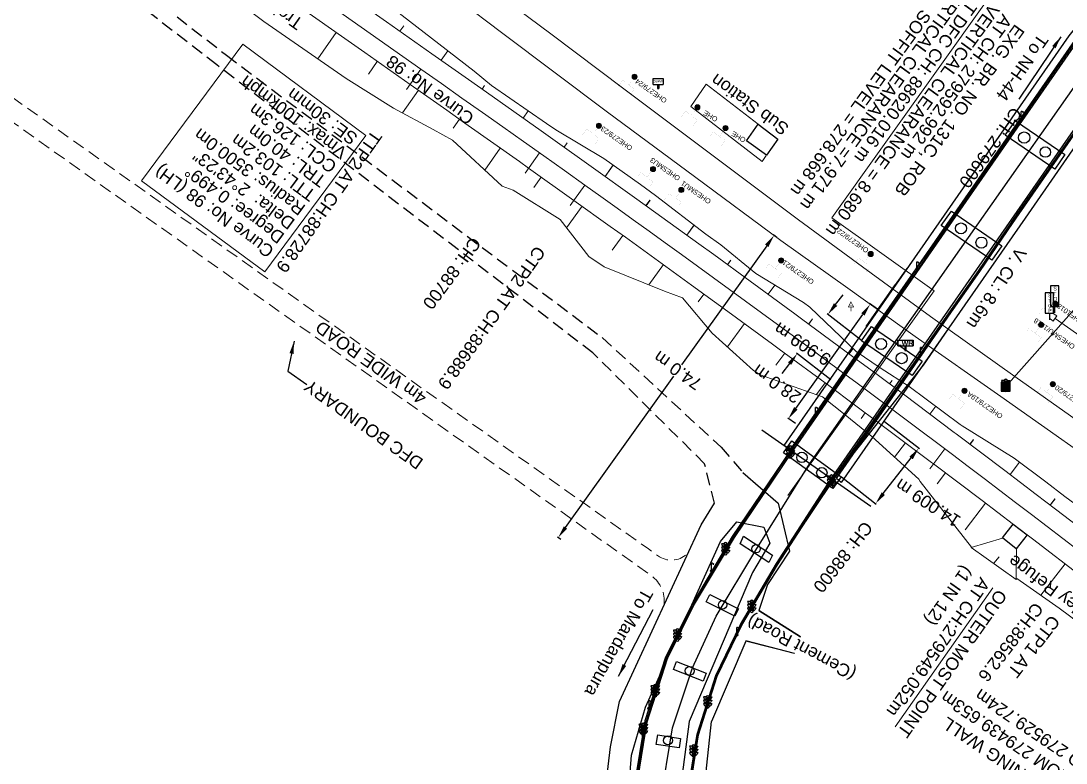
# Model space of a CAD drawing. Header units: metres. Extents: x 644418 to 1306172, y 3366650 to 6747308.
# Drawn here: x 661105.4 to 661313.6, y 3367699.3 to 3367847.2 of the extents above; entities that cross this region are included whole.
import ezdxf
from ezdxf.enums import TextEntityAlignment as Align

# ---------------------------------------------------------------- set-up
doc = ezdxf.new("R2010")
doc.units = ezdxf.units.M
doc.header["$MEASUREMENT"] = 0
doc.linetypes.add('CENTER', pattern=[2, 1.25, -0.25, 0.25, -0.25])
doc.linetypes.add('DASHED', pattern=[0.75, 0.5, -0.25])
doc.layers.get('Defpoints').update_dxf_attribs({"lineweight": 0})
for name, color, linetype in [('Bench_Mark', 7, 'Continuous'), ('BRIDGE_PARAPET', 7, 'Continuous'), ('COMPOUND_WALL', 251, 'Continuous'), ('CURVE_DETAILS', 251, 'Continuous'), ('DFCC Boundary', 6, 'CENTER'), ('Dimension', 10, 'Continuous'), ('FOOTPATH', 251, 'Continuous'), ('GOVT_BUILDING', 251, 'Continuous'), ('GRILL', 251, 'Continuous'), ('LAMP_POST', 7, 'Continuous'), ('LWR', 251, 'Continuous'), ('PIER_OR_ABUTMENT', 7, 'Continuous'), ('PROPOSED DFCC FORMATION LINE', 187, 'Continuous'), ('PROPOSED ROADS', 10, 'DASHED'), ('SH.NOS', 251, 'Continuous'), ('Side Details', 251, 'Continuous'), ('SIGNAL_POST', 8, 'Continuous'), ('SRJ13A', 251, 'Continuous'), ('STOP', 251, 'Continuous'), ('STYLEREMARK', 251, 'Continuous'), ('SUB_ROAD_CENTRE', 34, 'Continuous'), ('SUB_ROAD_EDGE', 34, 'Continuous'), ('TOPO_TELEPHONE_POLE', 8, 'Continuous'), ('TOPO_TEXT', 251, 'Continuous'), ('Trolley Refuse', 10, 'Continuous')]:
    doc.layers.add(name, color=color, linetype=linetype)
for name, color, linetype, lineweight in [('Cardinal_Leader', 10, 'Continuous', 0), ('Existing Chainage', 7, 'Continuous', 0), ('Existing IR Track', 143, 'Continuous', 0), ('FENCE', 251, 'F-LINE', 0), ('LC DETAILS IN PLAN', 7, 'Continuous', 0), ("NEW SHAMBHU CROSSING STN. SRJ's", 10, 'Continuous', 0), ('OHE MAST', 8, 'Continuous', 0), ('OHE MAST TEXT', 8, 'Continuous', 0), ('Proposed Chainage', 10, 'Continuous', 0), ('Proposed Curve_Details', 10, 'Continuous', 0), ('PROPOSED DFCC TOE LINE', 239, 'Continuous', 0), ('PROPOSED DFCC TOE SLOPES', 239, 'Continuous', 0), ('PROPOSED DFCC TRACK', 1, 'Continuous', 0), ('PROPOSED RETAINING WALL', 154, 'Continuous', 30), ('Proposed TPTC Chainages', 1, 'Continuous', 0), ("SHAMBU STN. SRJ's", 251, 'Continuous', 0)]:
    doc.layers.add(name, color=color, linetype=linetype, lineweight=lineweight)
doc.styles.add('CUT-FILL', font='cut-fill.shx', dxfattribs={"height": 2})
doc.styles.add('NB', font='swissbo.ttf', dxfattribs={"height": 1.5})
doc.styles.get("Standard").update_dxf_attribs({"font": 'arial.ttf'})
doc.styles.add('Style-Arial', font='arial.ttf')
doc.linetypes.add('F-LINE', pattern='A,0.6,["X",Standard,S=0.3,R=0,X=0,Y=-0.15],0.1', length=0.7)
doc.dimstyles.new('DIM', dxfattribs={"dimtxt": 2.5, "dimasz": 2.5, "dimexe": 0.18, "dimexo": 0.0625, "dimgap": 0.09, "dimtad": 0, "dimtih": 1, "dimtoh": 1, "dimdec": 3, "dimzin": 0, "dimdsep": 46, "dimtxsty": 'Standard', "dimcen": 0.09, "dimadec": 0, "dimazin": 0, "dimtfac": 1, "dimtdec": 3, "dimtofl": 0, "dimtmove": 0, "dimatfit": 3, "dimfxl": 1, "dimtolj": 1, "dimtzin": 0, "dimarcsym": 0})
doc.dimstyles.new('ISO-25', dxfattribs={"dimtxt": 2.5, "dimasz": 2.5, "dimexe": 1.25, "dimexo": 0.625, "dimtad": 1, "dimtxsty": 'Standard', "dimcen": 2.5, "dimadec": 0, "dimazin": 0, "dimtfac": 1, "dimtmove": 0, "dimatfit": 3, "dimfxl": 1, "dimarcsym": 0})

# ---------------------------------------------------------------- blocks, each defined once
blk = doc.blocks.new('LP')
for points in [[(0, 0), (0, 1.5)], [(0.25, 1.35), (0.44, 1.35)]]:
    blk.add_lwpolyline(points)
for centre, radius, start, end in [((0.07, 0.99), 0.519, 57.6425, 97.3165), ((0.34, 1.33), 0.094, 11.7012, 168.0476)]:
    blk.add_arc(centre, radius, start, end)
at = {"extrusion": (0, 0, -1)}
blk.add_ellipse((0, 0.01), major_axis=(0.308, 0), ratio=0.400495, dxfattribs=at)
blk.add_ellipse((0.35, 1.36), major_axis=(0.0017, 0.0438), ratio=0.461056, start_param=1.74022, end_param=4.575836)
blk = doc.blocks.new('LWR')
for p, q in [((-1.52, 2.09), (1.54, 2.09)), ((-1.52, 0.92), (-1.52, 2.09)), ((1.54, 2.09), (1.54, 0.92)), ((-1.52, 0.92), (1.54, 0.92))]:
    blk.add_line(p, q)
blk.add_lwpolyline([(-0.13, 0.92), (-0.13, 0), (0.13, 0), (0.13, 0.92)])
at = {"style": 'NB', "width": 1.025371}
blk.add_text('LWR', height=0.988, dxfattribs=at).set_placement((0, 1.5), align=Align.MIDDLE)
blk = doc.blocks.new('SIG')
for color, points in [(1, [(-0.22, 0.42, 0.180295), (-0.01, 0.33, -0.00255), (0.01, 0.33, -0.00255), (0.02, 0.33, 0.180295), (0.23, 0.42, -0.002654), (0.25, 0.44, 0.184495), (0.33, 0.65, 1.000001), (-0.32, 0.65, 0.184495), (-0.24, 0.44, -0.002654)]), (2, [(0.23, -0.23, -0.002654), (0.25, -0.21, 0.184495), (0.33, 0.01, 1.000001), (-0.32, 0.01, 0.184495), (-0.24, -0.21, -0.002654), (-0.22, -0.23, 0.180295), (-0.01, -0.32, -0.00255), (0.01, -0.32, -0.00255), (0.02, -0.32, 0.180295)]), (3, [(0.23, -0.88, -0.002654), (0.25, -0.86, 0.184495), (0.33, -0.64, 1.000001), (-0.32, -0.64, 0.184495), (-0.24, -0.86, -0.002654), (-0.22, -0.88, 0.395599)])]:
    blk.add_hatch(color=color).paths.add_polyline_path(points)
for p, q in [((-0.31, 0.98), (-0.32, -0.9)), ((0.33, -0.9), (0.32, 0.98))]:
    blk.add_line(p, q)
for points in [[(-0.31, 0.98), (-0.81, 0.98, 0.198758), (-0.42, 0.41, 0.003814), (-0.31, 0.39, 0.003814)], [(-0.31, 0.33), (-0.81, 0.33, 0.198758), (-0.42, -0.23, 0.003727), (-0.32, -0.26, 0.003727)], [(0.32, 0.98), (0.82, 0.98, -0.198758), (0.44, 0.41, -0.003814), (0.32, 0.39, -0.003814)], [(0.32, 0.33), (0.82, 0.33, -0.198758), (0.44, -0.23, -0.003727), (0.33, -0.26, -0.003727)], [(-0.32, -0.32), (-0.81, -0.32, 0.198758), (-0.42, -0.88, 0.003639), (-0.32, -0.9)], [(0.33, -0.32), (0.82, -0.32, -0.198758), (0.44, -0.88, -0.003639), (0.33, -0.9)]]:
    blk.add_lwpolyline(points, format="xyb")
for centre, radius, start, end in [((0.01, 0.91), 0.324, 12.4049, 167.5951), ((0.01, 0.81), 0.357, 27.7578, 152.2422), ((0.01, -0.9), 0.324, 181.4572, 358.5428)]:
    blk.add_arc(centre, radius, start, end)
blk = doc.blocks.new('STOP')
at = {"layer": 'SRJ13A'}
blk.add_lwpolyline([(0.84, 5.38), (-0.84, 5.38), (-0.84, 1.32), (0.84, 1.32)], close=True, dxfattribs=at)
blk.add_lwpolyline([(0, 1.32), (0, 0)], dxfattribs=at)
at = {"layer": 'SRJ13A', "style": 'CUT-FILL'}
for s, p in [('T', (-0.25, 3.44)), ('S', (-0.25, 4.48)), ('O', (-0.25, 2.44)), ('P', (-0.25, 1.46))]:
    blk.add_text(s, height=0.739, dxfattribs=at).set_placement(p)
blk = doc.blocks.new('TSB110')
at = {"layer": 'SH.NOS', "const_width": 0.132}
blk.add_lwpolyline([(-0.51, 0.84), (0.54, 0.84), (0, 1.85)], close=True, dxfattribs=at)
at = {"layer": 'SH.NOS', "const_width": 0.142}
blk.add_lwpolyline([(0, 0.84), (0, 0)], dxfattribs=at)
at = {"layer": 'SH.NOS', "style": 'CUT-FILL'}
blk.add_text('110', height=0.2, dxfattribs=at).set_placement((-0.23, 1.03))
blk = doc.blocks.new('BM')
blk.add_hatch(color=256).paths.add_polyline_path([(-0.88, 0.88), (-0.88, -0.88), (0.88, -0.88), (0.88, 0.88)])
for p, q in [((0.88, 0.88), (-0.88, 0.88)), ((-0.88, 0.88), (-0.88, -0.88)), ((0.88, -0.88), (0.88, 0.88)), ((-0.88, -0.88), (0.88, -0.88))]:
    blk.add_line(p, q)
blk = doc.blocks.new('CURVE')
for p, q in [((-0.98, 0.82), (-0.98, 1.98)), ((-0.98, 1.98), (0.98, 1.98)), ((-0.98, 0.82), (0.98, 0.82)), ((-0.13, 0.82), (-0.13, 0)), ((-0.13, 0), (0.13, 0)), ((0.13, 0.82), (0.13, 0)), ((0.98, 1.98), (0.98, 0.82))]:
    blk.add_line(p, q)
at = {"style": 'NB', "width": 1.025371}
blk.add_text('CURVE', height=0.4, dxfattribs=at).set_placement((0, 1.4), align=Align.MIDDLE)
blk = doc.blocks.new('OHE MAST')
h = blk.add_hatch(color=256)
edge = h.paths.add_edge_path()
edge.add_arc((0, 0), 0.514, 0, 360)
at = {"const_width": 0.01, "flags": 128}
for points in [[(1.5, 3.5), (1.5, 2), (-1.5, 2), (-1.5, 3.5)], [(0, 2), (0, 0)]]:
    blk.add_lwpolyline(points, dxfattribs=at)
blk.add_circle((0, 0), 0.514)
blk = doc.blocks.new('*D1736')
at = {"layer": 'Defpoints', "color": 0, "transparency": 16777216}
for p in [(661272.84, 3367783.43, 278.51), (661260.03, 3367780.84), (661266.75, 3367775.61, -0.82)]:
    blk.add_point(p, dxfattribs=at)
at = {"layer": 'Dimension', "color": 0, "lineweight": -2, "transparency": 16777216}
for p, q in [((661267.66, 3367790.63), (661269.19, 3367792.6)), ((661272.79, 3367783.46), (661265.98, 3367788.77)), ((661266.7, 3367775.65), (661259.89, 3367780.95)), ((661258.5, 3367778.87), (661256.96, 3367776.89))]:
    blk.add_line(p, q, dxfattribs=at)
at = {"layer": 'Dimension', "color": 0, "transparency": 16777216}
for points in [[(661267.33, 3367790.89), (661267.99, 3367790.37), (661266.12, 3367788.66)], [(661258.17, 3367779.12), (661258.83, 3367778.61), (661260.03, 3367780.84)]]:
    blk.add_solid(points, dxfattribs=at)
at = {"layer": 'Dimension', "color": 0, "lineweight": 0, "transparency": 16777216, "insert": (661261.06, 3367782.77), "char_height": 2.5, "attachment_point": 5, "rotation": 147}
blk.add_mtext('\\A1;9.909 m', dxfattribs=at)
blk = doc.blocks.new('*D1763')
at = {"layer": 'Defpoints', "color": 0, "transparency": 16777216}
for p in [(661277.36, 3367767.38), (661284.23, 3367762.03), (661268.76, 3367756.33, 278.42)]:
    blk.add_point(p, dxfattribs=at)
at = {"layer": 'Dimension', "color": 0, "lineweight": -2, "transparency": 16777216}
for p, q in [((661277.41, 3367767.35), (661284.38, 3367761.92)), ((661277.16, 3367752.95), (661282.7, 3367760.06)), ((661268.81, 3367756.29), (661275.77, 3367750.87))]:
    blk.add_line(p, q, dxfattribs=at)
at = {"layer": 'Dimension', "color": 0, "transparency": 16777216}
for points in [[(661282.37, 3367760.32), (661283.03, 3367759.8), (661284.23, 3367762.03)], [(661276.84, 3367753.21), (661277.49, 3367752.7), (661275.63, 3367750.98)]]:
    blk.add_solid(points, dxfattribs=at)
at = {"layer": 'Dimension', "color": 0, "lineweight": 0, "transparency": 16777216, "insert": (661286.06, 3367751.11), "char_height": 2.5, "attachment_point": 5, "rotation": 147}
blk.add_mtext('\\A1;14.009 m', dxfattribs=at)
blk = doc.blocks.new('*D1814')
at = {"layer": 'Defpoints', "color": 0, "linetype": 'Continuous', "ltscale": 0.5, "transparency": 16777216}
for p in [(661274.55, 3367790.7), (661276.03, 3367789.65), (661259.75, 3367766.87)]:
    blk.add_point(p, dxfattribs=at)
at = {"layer": 'DFCC Boundary', "color": 0, "linetype": 'Continuous', "lineweight": -2, "ltscale": 0.5, "transparency": 16777216}
for p, q in [((661275.98, 3367789.69), (661274.41, 3367790.81)), ((661259.73, 3367769.95), (661273.1, 3367788.67)), ((661259.7, 3367766.9), (661258.13, 3367768.02))]:
    blk.add_line(p, q, dxfattribs=at)
at = {"layer": 'DFCC Boundary', "color": 0, "linetype": 'Continuous', "ltscale": 0.5, "transparency": 16777216}
for points in [[(661272.76, 3367788.91), (661273.44, 3367788.43), (661274.55, 3367790.7)], [(661259.39, 3367770.2), (661260.07, 3367769.71), (661258.28, 3367767.92)]]:
    blk.add_solid(points, dxfattribs=at)
at = {"layer": 'DFCC Boundary', "color": 0, "linetype": 'Continuous', "ltscale": 0.5, "transparency": 16777216, "insert": (661255.95, 3367774.82), "char_height": 2.5, "attachment_point": 5, "rotation": 145}
blk.add_mtext('\\A1;28.0 m', dxfattribs=at)
blk = doc.blocks.new('*D1856')
at = {"layer": 'Defpoints', "color": 0, "linetype": 'Continuous', "ltscale": 0.5, "transparency": 16777216}
for p in [(661255.41, 3367804.4), (661255.99, 3367803.98), (661212.99, 3367743.76)]:
    blk.add_point(p, dxfattribs=at)
at = {"layer": 'DFCC Boundary', "color": 0, "linetype": 'Continuous', "lineweight": -2, "ltscale": 0.5, "transparency": 16777216}
for p, q in [((661255.94, 3367804.02), (661255.26, 3367804.5)), ((661253.95, 3367802.36), (661236.99, 3367778.62)), ((661213.85, 3367746.21), (661235.41, 3367776.39)), ((661212.93, 3367743.8), (661212.25, 3367744.28))]:
    blk.add_line(p, q, dxfattribs=at)
at = {"layer": 'DFCC Boundary', "color": 0, "linetype": 'Continuous', "ltscale": 0.5, "transparency": 16777216}
for points in [[(661253.61, 3367802.61), (661254.29, 3367802.12), (661255.41, 3367804.4)], [(661213.51, 3367746.45), (661214.19, 3367745.97), (661212.4, 3367744.18)]]:
    blk.add_solid(points, dxfattribs=at)
at = {"layer": 'DFCC Boundary', "color": 0, "linetype": 'Continuous', "ltscale": 0.5, "transparency": 16777216, "insert": (661236.2, 3367777.5), "char_height": 2.5, "attachment_point": 5, "rotation": 145}
blk.add_mtext('\\A1;74.0 m', dxfattribs=at)

msp = doc.modelspace()

# ---------------------------------------------------------------- linework, layer by layer
at = {"layer": 'BRIDGE_PARAPET', "linetype": 'Continuous'}
for points in [[(661393.634, 3367955.718, 277.752), (661362.19, 3367910.569, 279.541), (661331.305, 3367866.073, 281.358), (661317.799, 3367846.869, 281.744), (661316.599, 3367845.024, 281.838), (661288.314, 3367804.445, 281.913), (661284.716, 3367799.18, 281.919), (661258.579, 3367761.511, 281.794), (661247.045, 3367744.448, 281.614), (661238.994, 3367730.801, 281.196), (661233.755, 3367720.339, 280.903), (661229.66, 3367707.682, 280.622), (661226.979, 3367691.404, 280.112), (661227.308, 3367679.408, 279.746), (661228.623, 3367673.46, 279.563), (661231.834, 3367662.536, 279.174), (661238.475, 3367647.123, 278.543), (661243.869, 3367637.373, 278.109), (661254.542, 3367621.073, 277.414), (661285.184, 3367576.397, 275.581)], [(661285.3051, 3367576.5252, 275.584), (661254.6631, 3367621.2012, 277.417), (661243.9901, 3367637.5012, 278.112), (661238.5961, 3367647.2512, 278.546), (661231.9551, 3367662.6642, 279.177), (661228.7441, 3367673.5882, 279.566), (661227.57, 3367679.445, 279.733), (661227.22, 3367691.452, 280.123), (661229.966, 3367707.624, 280.618), (661234.012, 3367720.29, 280.919), (661239.17, 3367730.628, 281.193), (661247.28, 3367744.309, 281.644), (661258.733, 3367761.395, 281.797), (661284.976, 3367798.97, 281.907), (661288.593, 3367804.363, 281.91), (661316.736, 3367844.864, 281.844), (661318.014, 3367846.68, 281.741), (661331.484, 3367865.892, 281.363), (661362.412, 3367910.412, 279.534), (661393.896, 3367955.604, 277.745)], [(661402.44, 3367950.403, 277.68), (661370.986, 3367905.191, 279.556), (661339.861, 3367860.564, 281.34), (661324.108, 3367837.765, 281.858), (661303.929, 3367808.824, 281.91), (661296.109, 3367797.41, 281.935), (661266.985, 3367755.747, 281.951), (661255.8565, 3367738.9405, 281.547), (661248.7465, 3367726.8715, 281.093), (661243.8168, 3367716.608, 280.685), (661240.1338, 3367704.873, 280.21), (661237.9108, 3367690.825, 279.62), (661238.2068, 3367680.176, 279.257), (661239.0428, 3367675.175, 279.122), (661241.6438, 3367666.026, 278.836), (661247.2762, 3367652.4159, 278.4116), (661252.1499, 3367643.2257, 278.0291), (661262.7949, 3367626.5368, 277.364), (661314.433, 3367551.392, 274.247), (661330.948, 3367527.324, 273.413), (661356.6081, 3367489.5921, 271.993), (661390.365, 3367440.158, 270.289), (661406.95, 3367415.797, 269.378), (661407.0561, 3367415.8794, 269.392)], [(661407.0561, 3367415.8794, 269.392), (661390.548, 3367440.318, 270.275), (661356.754, 3367489.706, 271.996), (661331.0691, 3367527.4522, 273.416), (661314.5541, 3367551.5202, 274.25), (661262.916, 3367626.665, 277.367), (661252.297, 3367643.307, 278.03), (661247.425, 3367652.48, 278.412), (661241.79, 3367666.069, 278.836), (661239.189, 3367675.218, 279.122), (661238.353, 3367680.219, 279.257), (661238.057, 3367690.868, 279.62), (661240.28, 3367704.916, 280.21), (661243.963, 3367716.651, 280.685), (661248.874, 3367726.78, 281.09), (661255.984, 3367738.849, 281.544), (661267.158, 3367755.549, 281.779), (661296.416, 3367797.228, 281.935), (661304.188, 3367808.671, 281.872), (661324.349, 3367837.714, 281.75), (661340.164, 3367860.44, 281.346), (661371.204, 3367905.088, 279.559), (661402.571, 3367950.347, 277.679)]]:
    msp.add_polyline3d(points, dxfattribs=at)
at = {"layer": 'Cardinal_Leader', "linetype": 'Continuous', "lineweight": 0, "flags": 128}
for points in [[(661185.0561, 3367837.5487), (661182.1752, 3367833.4621)], [(661217.7054, 3367814.4399), (661214.8012, 3367810.3698)]]:
    msp.add_lwpolyline(points, dxfattribs=at)
at = {"layer": 'COMPOUND_WALL', "linetype": 'Continuous'}
msp.add_polyline3d([(661274.66, 3367750.415, 270.166), (661252.942, 3367765.601, 270.57)], dxfattribs=at)
at = {"layer": 'Existing Chainage', "color": 0, "linetype": 'Continuous', "lineweight": 13, "flags": 128}
msp.add_lwpolyline([(661281.8383, 3367797.79), (661276.0267, 3367789.6521)], dxfattribs=at)
at = {"layer": 'Existing IR Track', "flags": 128}
for points in [[(661090.734, 3367931.7758), (661107.0431, 3367920.3091), (661123.8132, 3367908.435), (661140.4273, 3367896.6714), (661152.8892, 3367887.7002), (661167.088, 3367877.2578), (661181.2489, 3367866.7583), (661195.75, 3367855.9086), (661210.9107, 3367844.5653), (661225.4745, 3367833.6263), (661242.7569, 3367820.6533), (661260.2435, 3367807.5272), (661273.0525, 3367798.1399), (661286.5348, 3367788.2592), (661303.3854, 3367776.308), (661320.543, 3367764.1393)], [(661104.3743, 3367916.4436), (661120.9668, 3367904.4105), (661137.603, 3367892.3452), (661149.7031, 3367883.4131), (661163.8081, 3367872.957), (661178.1989, 3367862.1226), (661192.6633, 3367851.2472), (661201.0726, 3367844.8657), (661222.2228, 3367828.9372), (661239.5692, 3367816.1157), (661256.7379, 3367803.4269), (661270.0791, 3367793.8995), (661283.541, 3367784.2863), (661300.5609, 3367772.2919), (661326.0018, 3367754.3781)], [(661311.3696, 3367787.858), (661345.8684, 3367763.6299), (661359.7374, 3367753.8347), (661376.1464, 3367740.8722), (661379.4254, 3367737.93), (661382.7483, 3367734.8651), (661393.493, 3367724.2886), (661403.8393, 3367714.3202), (661416.447, 3367703.3665), (661426.419, 3367695.6693), (661433.7686, 3367690.5374), (661441.0042, 3367685.4267), (661467.0458, 3367667.0321), (661489.6715, 3367651.0504), (661501.3634, 3367642.8196), (661518.3585, 3367630.8378)]]:
    msp.add_lwpolyline(points, dxfattribs=at)
at = {"layer": 'FENCE'}
for p, q in [((661241.889, 3367834.541, 271.397), (661238.793, 3367830.064, 270.322)), ((661252.2166, 3367826.5429, 273.458), (661241.889, 3367834.541, 271.397)), ((661238.793, 3367830.064, 270.322), (661253.027, 3367819.117, 270.304)), ((661253.027, 3367819.117, 270.304), (661253.859, 3367820.329, 270.341))]:
    msp.add_line(p, q, dxfattribs=at)
at = {"layer": 'FOOTPATH', "linetype": 'Continuous'}
for points in [[(661315.499, 3367845.844, 280.986), (661316.568, 3367845.141, 280.998), (661315.346, 3367843.384, 281.029), (661315.254, 3367843.233, 280.864), (661284.687, 3367799.257, 280.953), (661258.598, 3367761.753, 280.908), (661257.415, 3367762.529, 280.841), (661283.463, 3367799.972, 280.95), (661314.216, 3367844.182, 281.005), (661315.499, 3367845.844, 280.986)], [(661324.231, 3367837.455, 280.96), (661325.323, 3367836.601, 280.908), (661305.417, 3367807.836, 280.857), (661268.75, 3367755.148, 280.935), (661267.845, 3367756.005, 280.903), (661304.238, 3367808.677, 280.884)]]:
    msp.add_polyline3d(points, close=True, dxfattribs=at)
at = {"layer": 'GOVT_BUILDING', "linetype": 'Continuous'}
msp.add_polyline3d([(661256.123, 3367823.594, 271.379), (661253.898, 3367820.425, 270.341), (661249.913, 3367823.262, 273.458), (661252.2166, 3367826.5429, 273.458)], close=True, dxfattribs=at)
at = {"layer": 'GRILL', "linetype": 'Continuous'}
for points in [[(661273.756, 3367786.237, 281.611), (661279.513, 3367794.539, 282.086)], [(661390.678, 3367440.293, 270.276), (661356.804, 3367489.773, 271.998), (661331.052, 3367527.333, 273.398), (661314.459, 3367551.433, 274.241), (661293.673, 3367581.894, 275.485), (661262.978, 3367626.706, 277.368), (661252.396, 3367643.333, 278.03), (661247.471, 3367652.56, 278.411), (661241.864, 3367666.119, 278.846), (661239.297, 3367675.24, 279.124), (661238.467, 3367680.277, 279.259), (661238.146, 3367690.853, 279.618), (661240.357, 3367704.906, 280.208), (661244.064, 3367716.582, 280.687), (661248.986, 3367726.731, 281.097), (661256.072, 3367738.774, 281.531), (661266.889, 3367755.466, 281.789), (661285.165, 3367778.523, 282.081), (661290.898, 3367786.849, 282.107)]]:
    msp.add_polyline3d(points, dxfattribs=at)
at = {"layer": 'LC DETAILS IN PLAN', "linetype": 'Continuous', "lineweight": 0, "flags": 128}
msp.add_lwpolyline([(661297.8427, 3367851.2848), (661266.8869, 3367807.9375), (661287.3087, 3367793.3907), (661258.1616, 3367752.5761)], dxfattribs=at)
at = {"layer": 'PIER_OR_ABUTMENT', "linetype": 'Continuous'}
for points in [[(661303.479, 3367827.259, 278.447), (661313.355, 3367820.516, 278.41), (661311.321, 3367817.608, 278.432), (661301.445, 3367824.351, 278.432)], [(661298.798, 3367799.509, 278.451), (661288.721, 3367806.411, 278.44), (661290.72, 3367809.243, 278.423), (661300.797, 3367802.341, 278.423)], [(661282.917, 3367776.524, 278.517), (661272.84, 3367783.426, 278.506), (661274.839, 3367786.258, 278.489), (661284.916, 3367779.356, 278.489)], [(661258.94, 3367763.45, 278.371), (661268.756, 3367756.33, 278.423), (661267.124, 3367753.977, 278.291), (661257.3079, 3367761.0971, 278.291)], [(661249.341, 3367744.468, 277.889), (661255.071, 3367740.716, 277.903), (661254.353, 3367739.218, 277.905), (661248.623, 3367742.97, 277.905)], [(661248.333, 3367730.03, 278.814), (661247.615, 3367728.532, 278.816), (661241.884, 3367731.38, 278.776), (661242.602, 3367732.878, 278.776)], [(661235.961, 3367719.499, 278.6), (661241.883, 3367717.175, 278.533), (661241.277, 3367715.594, 278.535), (661235.3547, 3367717.9181, 278.535)], [(661232.234, 3367704.867, 278.766), (661236.793, 3367704.179, 278.56), (661236.483, 3367702.307, 278.466), (661231.9195, 3367702.9957, 278.466)]]:
    msp.add_polyline3d(points, close=True, dxfattribs=at)
for centre, radius in [((661305.2245, 3367823.8975, 269.378), 1.1402), ((661309.4425, 3367821.0145, 269.354), 1.0429), ((661292.6455, 3367805.812, 269.994), 1.0891), ((661296.717, 3367802.981, 269.572), 1.1053), ((661276.7295, 3367782.782, 269.439), 1.0925), ((661280.8075, 3367779.942, 269.363), 1.1036), ((661260.9495, 3367760.18, 269.568), 1.04), ((661264.921, 3367757.1205, 269.589), 1.0334), ((661251.822, 3367741.986, 269.309), 0.8423), ((661245.154, 3367730.7995, 269.22), 0.8502), ((661238.592, 3367717.6365, 269.123), 0.8887), ((661234.2675, 3367703.773, 268.915), 0.8995)]:
    msp.add_circle(centre, radius, dxfattribs=at)
at = {"layer": 'Proposed Chainage', "linetype": 'Continuous', "lineweight": 0, "flags": 128}
msp.add_lwpolyline([(661205.7907, 3367816.7795), (661208.6838, 3367820.8575)], dxfattribs=at)
at = {"layer": 'Proposed Chainage', "lineweight": 0, "flags": 128}
msp.add_lwpolyline([(661286.4252, 3367757.8787), (661289.4318, 3367761.8738)], dxfattribs=at)
at = {"layer": 'Proposed Curve_Details'}
msp.add_lwpolyline([(661174.0787, 3367824.3164), (661153.9336, 3367797.1343), (661129.3996, 3367815.3168), (661149.5448, 3367842.4989)], close=True, dxfattribs=at)
at = {"layer": 'PROPOSED DFCC FORMATION LINE', "lineweight": 0, "flags": 128}
for points in [[(661321.4841, 3367742.1947), (661311.4472, 3367749.8889), (661307.6496, 3367752.7851), (661301.3825, 3367757.5468), (661291.6867, 3367764.87), (661291.2902, 3367765.1684), (661281.1706, 3367772.7535), (661275.6551, 3367776.8636), (661271.0235, 3367780.302), (661260.8494, 3367787.8139), (661259.5553, 3367788.7653), (661250.6481, 3367795.2889), (661243.3876, 3367800.5748), (661240.42, 3367802.7271), (661230.1651, 3367810.1283), (661227.1528, 3367812.2917), (661219.8835, 3367817.4925), (661210.8535, 3367823.916), (661209.007, 3367825.2254), (661198.1148, 3367832.9278), (661194.5147, 3367835.468), (661187.2167, 3367840.6137), (661178.1677, 3367846.9926), (661161.821, 3367858.5159)], [(661316.9105, 3367736.2506), (661306.895, 3367743.9284), (661303.1055, 3367746.8184), (661296.8518, 3367751.5699), (661287.1768, 3367758.8775), (661286.7812, 3367759.1752), (661276.6832, 3367766.7441), (661271.1796, 3367770.8453), (661266.5579, 3367774.2764), (661256.4055, 3367781.7722), (661255.1141, 3367782.7215), (661246.2261, 3367789.2312), (661238.9811, 3367794.5058), (661236.0198, 3367796.6535), (661225.7868, 3367804.0389), (661222.781, 3367806.1976), (661215.5273, 3367811.3873), (661206.514, 3367817.799), (661204.6702, 3367819.1064), (661193.7896, 3367826.8006), (661190.1918, 3367829.3393), (661182.8954, 3367834.4837), (661173.8464, 3367840.8626), (661157.4998, 3367852.3859)]]:
    msp.add_lwpolyline(points, dxfattribs=at)
at = {"layer": 'PROPOSED DFCC TOE LINE', "lineweight": 0, "flags": 128}
for points in [[(661294.7067, 3367742.3018), (661284.5223, 3367755.3503), (661284.2499, 3367755.8107), (661274.8964, 3367764.3512), (661269.5604, 3367768.668), (661265.0724, 3367772.272), (661252.6201, 3367776.6257), (661251.2875, 3367777.5141), (661243.0833, 3367784.926), (661237.1325, 3367791.9598), (661233.5989, 3367793.3118), (661221.5455, 3367798.1398), (661218.4987, 3367800.2281), (661212.8036, 3367807.57), (661203.4343, 3367813.4578), (661201.2308, 3367814.2535), (661191.3617, 3367823.361), (661187.4892, 3367825.5078), (661179.5813, 3367829.7824), (661170.1879, 3367835.6727), (661153.744, 3367847.0582), (661145.1311, 3367853.5619)], [(661179.8279, 3367849.3478), (661188.6014, 3367842.578), (661195.6779, 3367837.117), (661199.0855, 3367834.3031), (661210.0635, 3367826.7161), (661211.9291, 3367825.4321), (661221.5047, 3367819.7646), (661228.7707, 3367814.547), (661231.7834, 3367812.3792), (661241.836, 3367804.6817), (661244.8162, 3367802.5422), (661251.7523, 3367796.8014), (661261.2457, 3367791.0657), (661262.5456, 3367790.1199), (661271.751, 3367781.2836), (661276.5114, 3367778.015), (661282.344, 3367774.325), (661292.4827, 3367766.7534), (661292.8824, 3367766.4588), (661303.2455, 3367760.0045), (661309.5679, 3367755.304), (661313.3471, 3367752.3766), (661323.5493, 3367744.8786)], [(661300.9118, 3367744.1115), (661294.64, 3367742.2162)], [(661303.792, 3367736.063), (661303.6456, 3367735.875), (661294.64, 3367742.2162), (661294.7067, 3367742.3018)], [(661303.6735, 3367741.9613), (661303.6456, 3367735.875)], [(661317.3496, 3367726.2346), (661314.2735, 3367728.5804), (661312.2116, 3367730.1439), (661303.792, 3367736.063)]]:
    msp.add_lwpolyline(points, dxfattribs=at)
at = {"layer": 'PROPOSED DFCC TOE SLOPES', "linetype": 'Continuous', "lineweight": 0, "flags": 128}
for points in [[(661168.1936, 3367844.8475), (661164.5015, 3367839.6099)], [(661180.8829, 3367845.0786), (661181.6717, 3367846.1976)], [(661180.883, 3367845.0785), (661181.6718, 3367846.1974)], [(661189.0562, 3367839.3167), (661190.385, 3367841.2016)], [(661189.0574, 3367839.3159), (661190.3865, 3367841.2004)], [(661176.3669, 3367839.0859), (661174.5856, 3367836.559)], [(661197.2295, 3367833.5525), (661197.7383, 3367834.2739)], [(661197.2367, 3367833.5474), (661197.7461, 3367834.268)], [(661184.5395, 3367833.3245), (661181.3629, 3367828.8193)], [(661205.4021, 3367827.7746), (661206.4294, 3367829.2277)], [(661205.4103, 3367827.7688), (661206.4396, 3367829.2206)], [(661192.7076, 3367827.5641), (661191.4519, 3367825.7856)], [(661200.8658, 3367821.7967), (661197.7801, 3367817.4379)], [(661213.568, 3367821.9851), (661214.1866, 3367822.8575)], [(661213.5815, 3367821.9755), (661214.2025, 3367822.8472)], [(661221.7266, 3367816.1739), (661223.3436, 3367818.4441)], [(661221.7431, 3367816.162), (661223.3663, 3367818.4279)], [(661209.0133, 3367816.0211), (661207.5227, 3367813.9232)], [(661229.8725, 3367810.3385), (661230.6798, 3367811.4654)], [(661229.8936, 3367810.3233), (661230.7048, 3367811.4474)], [(661217.1437, 3367810.2308), (661214.0738, 3367805.9325)], [(661238.0028, 3367804.4717), (661239.4647, 3367806.4975)], [(661238.0171, 3367804.4614), (661239.4832, 3367806.4833)], [(661225.2546, 3367804.4211), (661223.1299, 3367801.4656)], [(661233.3469, 3367798.5826), (661230.4478, 3367794.574)], [(661246.1126, 3367798.5909), (661246.7648, 3367799.4903)], [(661246.1318, 3367798.5769), (661246.7862, 3367799.4735)], [(661254.2088, 3367792.681), (661255.5442, 3367794.5104)], [(661254.2245, 3367792.6696), (661255.5659, 3367794.4973)], [(661241.4267, 3367792.7253), (661240.2845, 3367791.1548)], [(661249.4871, 3367786.8429), (661246.0941, 3367782.206)], [(661262.2863, 3367786.7529), (661263.0648, 3367787.8136)], [(661262.3037, 3367786.7401), (661263.0841, 3367787.797)], [(661270.3486, 3367780.8004), (661271.1391, 3367781.8711)], [(661270.367, 3367780.7868), (661271.1586, 3367781.8523)], [(661257.533, 3367780.9397), (661255.7676, 3367778.5411)], [(661265.5602, 3367775.013), (661263.8476, 3367772.7003)], [(661278.3938, 3367774.8227), (661278.8995, 3367775.5034)], [(661278.4133, 3367774.8082), (661278.922, 3367775.4881)], [(661286.4208, 3367768.8182), (661287.6025, 3367770.3979)], [(661286.4349, 3367768.8077), (661287.6202, 3367770.3847)], [(661273.5697, 3367769.0642), (661272.7236, 3367767.9289)], [(661281.5613, 3367763.0877), (661279.4153, 3367760.225)], [(661294.4285, 3367762.7992), (661295.1188, 3367763.7176)], [(661294.4447, 3367762.7869), (661295.1382, 3367763.7044)], [(661302.4221, 3367756.7569), (661304.2899, 3367759.2279)], [(661302.4408, 3367756.7427), (661304.3165, 3367759.2082)], [(661289.5409, 3367757.0919), (661287.8831, 3367754.8918)], [(661297.5016, 3367751.0763), (661293.4784, 3367745.7697)], [(661310.3994, 3367750.688), (661311.3501, 3367751.9375)], [(661310.4195, 3367750.6727), (661311.3742, 3367751.919)], [(661300.2314, 3367740.3891), (661299.2127, 3367739.0806)], [(661313.3644, 3367738.969), (661308.5607, 3367732.7106)]]:
    msp.add_lwpolyline(points, dxfattribs=at)
at = {"layer": 'PROPOSED DFCC TRACK', "color": 12, "flags": 128}
msp.add_lwpolyline([(661319.1973, 3367739.2226, 0.00902402), (661217.7054, 3367814.4399), (661213.6332, 3367817.3413), (661209.5575, 3367820.2375), (661205.4786, 3367823.1294), (661201.3972, 3367826.0176), (661197.3137, 3367828.903), (661193.2287, 3367831.7861), (661189.1427, 3367834.6677), (661185.0561, 3367837.5487), (661104.7692, 3367894.1456)], format="xyb", dxfattribs=at)
at = {"layer": 'PROPOSED ROADS', "color": 1, "linetype": 'DASHED', "lineweight": 0, "ltscale": 5, "flags": 128}
msp.add_lwpolyline([(661233.5122, 3367730.8433, 0.26577536), (661230.955, 3367736.6188), (660838.2471, 3368015.4714), (660750.0807, 3368077.0803), (660080.8725, 3368549.197, -0.41410989), (660079.909, 3368554.7701), (660092.3059, 3368572.356, 0.41421356), (660091.8235, 3368575.143), (660087.6934, 3368578.0545), (660089.4219, 3368580.5065), (660094.3693, 3368577.0188, -0.41421356), (660095.334, 3368571.4448), (660084.0891, 3368555.4931, 0.41410989), (660084.8117, 3368551.3132), (660752.3792, 3368080.3539), (660840.5506, 3368018.7415), (661230.3879, 3367741.9273), (661232.6055, 3367740.3492, 0.35054613), (661238.2967, 3367741.1615)], format="xyb", dxfattribs=at)
at = {"layer": "SHAMBU STN. SRJ's", "color": 143, "flags": 128}
msp.add_lwpolyline([(661310.3183, 3367787.8248), (661311.0171, 3367787.3447), (661311.7222, 3367788.3713), (661310.928, 3367788.9169)], dxfattribs=at)
at = {"layer": "SHAMBU STN. SRJ's", "lineweight": 13, "flags": 128}
msp.add_lwpolyline([(661279.4963, 3367706.4697), (661298.9959, 3367734.1543)], dxfattribs=at)
at = {"layer": 'STYLEREMARK'}
msp.add_line((661301.543, 3367774.28), (661320.1051, 3367795.2419), dxfattribs=at)
at = {"layer": 'SUB_ROAD_CENTRE', "linetype": 'Continuous'}
msp.add_polyline3d([(661403.05, 3367412.92, 268.555), (661385.601, 3367438.353, 269.534), (661352.437, 3367486.964, 271.293), (661327.003, 3367524.131, 272.658), (661310.255, 3367548.689, 273.524), (661289.135, 3367579.401, 274.793), (661258.601, 3367624.049, 276.618), (661248.026, 3367640.817, 277.255), (661242.915, 3367650.423, 277.622), (661236.774, 3367664.518, 278.167), (661234.052, 3367674.26, 278.524), (661233.21, 3367679.764, 278.653), (661232.692, 3367691.265, 279.023), (661235.203, 3367706.291, 279.541), (661239.146, 3367718.232, 279.93), (661243.878, 3367728.553, 280.286), (661251.765, 3367741.689, 280.776), (661262.56, 3367758.952, 281.024), (661292.38, 3367801.506, 281.042), (661322.112, 3367843.754, 281.02), (661335.63, 3367863.232, 280.566), (661366.69, 3367907.864, 278.798), (661398.18, 3367953.049, 276.986)], dxfattribs=at)
at = {"layer": 'SUB_ROAD_EDGE', "color": 88, "linetype": 'DASHED', "ltscale": 5}
for points in [[(660882.853, 3367987.903), (660930.416, 3367986.554), (660946.963, 3367985.197), (660964.515, 3367976.156), (660998.12, 3367951.985), (661032.871, 3367926.616), (661072.15, 3367897.555), (661106.899, 3367871.022), (661146.308, 3367840.312), (661221.182, 3367784.041), (661244.851, 3367762.223), (661249.2045, 3367757.1946)], [(661243.525, 3367751.028), (661241.569, 3367758.912), (661219.304, 3367781.004), (661144.411, 3367838.368), (661105.35, 3367868.603), (661070.369, 3367895.351), (661033.016, 3367922.872), (660994.038, 3367951.215), (660962.745, 3367974.117), (660945.983, 3367981.964), (660930.036, 3367983.474), (660882.683, 3367984.904)]]:
    msp.add_lwpolyline(points, dxfattribs=at)
at = {"layer": 'SUB_ROAD_EDGE', "linetype": 'Continuous'}
for points in [[(661399.166, 3367410.158, 268.441), (661381.752, 3367435.982, 269.461), (661348.857, 3367484.068, 271.189), (661322.768, 3367521.94, 272.61), (661306.424, 3367545.734, 273.447), (661285.329, 3367576.576, 274.698), (661254.711, 3367621.193, 276.524), (661244.038, 3367637.523, 277.245), (661238.651, 3367647.258, 277.659), (661232.003, 3367662.629, 278.262), (661228.815, 3367673.506, 278.663), (661227.857, 3367679.472, 278.851), (661227.509, 3367691.475, 279.239), (661230.147, 3367707.518, 279.744), (661234.183, 3367720.075, 280.049), (661239.355, 3367730.567, 280.326), (661247.521, 3367744.184, 280.73), (661259.057, 3367761.372, 280.942), (661288.83, 3367804.208, 280.993), (661318.273, 3367846.513, 280.85), (661331.647, 3367865.7, 280.483), (661362.629, 3367910.249, 278.709), (661394.116, 3367955.542, 276.827)], [(661406.847, 3367415.72, 268.432), (661390.088, 3367440.433, 269.4), (661356.573, 3367489.59, 271.132), (661330.821, 3367527.2, 272.587), (661314.206, 3367551.36, 273.453), (661293.252, 3367581.791, 274.667), (661262.691, 3367626.436, 276.517), (661252.099, 3367643.101, 277.169), (661247.148, 3367652.486, 277.546), (661241.543, 3367666.081, 278.025), (661238.927, 3367675.212, 278.292), (661238.178, 3367680.299, 278.405), (661237.803, 3367690.987, 278.788), (661240.087, 3367705.011, 279.369), (661243.812, 3367716.745, 279.817), (661248.716, 3367726.894, 280.218), (661255.86, 3367739.06, 280.69), (661266.798, 3367755.911, 280.995), (661295.818, 3367797.648, 281.015), (661325.202, 3367839.924, 280.896), (661339.565, 3367860.525, 280.513), (661370.64, 3367905.258, 278.723), (661402.198, 3367950.483, 276.819)], [(661249.2045, 3367757.1946, 269.1325), (661256.218, 3367751.08, 269.388), (661258.511, 3367741.472, 269.322), (661254.063, 3367734.839, 269.219), (661252.386, 3367729.643, 269.169), (661260.641, 3367724.427, 268.351)], [(661396.091, 3367407.425, 268.065), (661367.069, 3367449.905, 268.09), (661344.516, 3367482.002, 267.864), (661341.615, 3367486.365, 267.86), (661324.333, 3367512.304, 267.816), (661315.956, 3367524.543, 267.662), (661299.143, 3367551.037, 267.888), (661290.486, 3367563.935, 267.914), (661277.976, 3367580.236, 267.917), (661255.884, 3367610.271, 268.282), (661237.585, 3367642.255, 268.534), (661223.545, 3367666.337, 268.738), (661220.711, 3367684.608, 268.804), (661222.84, 3367702.53, 268.946), (661224.589, 3367711.57, 269.067), (661240.872, 3367746.721, 269.3), (661243.525, 3367751.028, 269.207)], [(661398.649, 3367409.821, 268.134), (661369.787, 3367452.162, 268.19), (661344.531, 3367488.728, 267.996), (661326.93, 3367514.379, 267.856), (661301.293, 3367552.592, 267.939), (661280.846, 3367582.764, 267.884), (661259.832, 3367613.404, 268.125), (661241.261, 3367644.439, 268.481), (661228.784, 3367667.508, 268.638), (661225.699, 3367683.907, 268.755), (661227.002, 3367700.862, 268.878), (661229.821, 3367710.434, 268.955), (661244.739, 3367743.404, 269.168), (661247.996, 3367747.332, 269.258), (661253.355, 3367746.261, 269.337)], [(661253.355, 3367746.261, 269.337), (661254.564, 3367743.072, 269.294), (661251.098, 3367737.233, 269.319), (661238.469, 3367707.57, 269.111), (661235.303, 3367683.302, 268.852), (661239.343, 3367660.804, 268.626), (661249.83, 3367642.639, 268.4), (661270.306, 3367611.359, 268.12), (661297.405, 3367572.936, 267.755), (661303.248, 3367564.596, 267.856), (661311.427, 3367556.596, 267.734), (661316.973, 3367548.916, 267.711), (661345.901, 3367505.821, 267.86), (661371.637, 3367468.169, 268.095), (661396.721, 3367431.121, 268.1), (661407.102, 3367415.891, 268.112)], [(661260.641, 3367724.427, 268.351), (661252.386, 3367729.643, 269.169)], [(661259.482, 3367721.116, 268.296), (661249.805, 3367723.575, 269.1), (661242.958, 3367707.542, 268.984)], [(661259.482, 3367721.116, 268.296), (661249.783, 3367723.603, 269.1)], [(661409.905, 3367417.524, 267.982), (661399.448, 3367433.17, 268.064), (661373.952, 3367470.334, 268.049), (661349.821, 3367506.488, 267.822), (661348.85, 3367507.632, 267.825), (661347.363, 3367510.157, 267.84), (661332.39, 3367529.808, 267.831), (661324.433, 3367542.559, 267.786), (661321.158, 3367547.563, 267.808), (661319.516, 3367550.072, 267.836), (661313.972, 3367558.418, 267.806), (661306.546, 3367567.183, 267.858), (661299.923, 3367575.66, 267.74), (661274.167, 3367614.255, 268.01), (661255.074, 3367644.406, 268.377), (661243.514, 3367663.502, 268.58), (661240.327, 3367683.339, 268.636), (661242.958, 3367707.542, 268.984)]]:
    msp.add_polyline3d(points, dxfattribs=at)
at = {"layer": 'Trolley Refuse'}
msp.add_lwpolyline([(661303.0355, 3367746.8938), (661305.7972, 3367744.7436), (661303.647, 3367741.982), (661300.8853, 3367744.1322)], close=True, dxfattribs=at)

# ---------------------------------------------------------------- block references
at = {"layer": 'Bench_Mark'}
msp.add_blockref('BM', (661301.543, 3367774.28, 270.301), dxfattribs=at)
at = {"layer": 'CURVE_DETAILS'}
msp.add_blockref('CURVE', (661232.3209, 3367833.679, 269.7446), dxfattribs=at)
at = {"layer": 'LAMP_POST', "linetype": 'Continuous'}
for p in [(661304.657, 3367827.624, 281.898), (661283.837, 3367797.608, 281.91), (661284.566, 3367780.601, 282.008), (661263.656, 3367768.64, 281.97), (661242.953, 3367737.572, 282.053), (661247.959, 3367724.769, 282.854), (661230.503, 3367710.161, 281.42)]:
    msp.add_blockref('LP', p, dxfattribs=at)
at = {"layer": 'LWR', "linetype": 'Continuous'}
msp.add_blockref('LWR', (661281.562, 3367781.469, 269.704), dxfattribs=at)
at = {"layer": 'OHE MAST', "color": 2, "rotation": 143.3908318566117}
for p in [(661227.623, 3367836.012), (661240.128, 3367829.932), (661220.513, 3367826.248), (661245.717, 3367825.801), (661231.291, 3367817.63), (661236.925, 3367813.473), (661256.828, 3367799.415), (661274.653, 3367800.705), (661311.441, 3367790.751), (661308.614, 3367786.583), (661310.925, 3367774.768), (661293.352, 3367773.451)]:
    msp.add_blockref('OHE MAST', p, dxfattribs=at)
at = {"layer": 'SIGNAL_POST', "linetype": 'Continuous'}
for p in [(661301.547, 3367774.535, 270.285), (661258.633, 3367761.229, 282.369), (661266.815, 3367755.44, 282.303), (661245.73, 3367741.992, 281.934), (661250.944, 3367730.512, 281.588), (661236.152, 3367724.784, 281.372), (661231.668, 3367713.653, 281.173), (661231.741, 3367713.709, 281.088), (661242.154, 3367711.464, 280.928), (661229.302, 3367705.986, 281.063), (661229.376, 3367706.015, 280.85), (661239.378, 3367701.686, 280.444)]:
    msp.add_blockref('SIG', p, dxfattribs=at)
at = {"layer": 'STOP', "linetype": 'Continuous'}
for p in [(661311.287, 3367788.957, 270.021), (661310.263, 3367787.582, 270.031)]:
    msp.add_blockref('STOP', p, dxfattribs=at)
at = {"layer": 'TOPO_TELEPHONE_POLE', "linetype": 'Continuous'}
msp.add_blockref('TSB110', (661270.717, 3367789.2881, 269.784), dxfattribs=at)

# ---------------------------------------------------------------- texts
at = {"layer": 'DFCC Boundary', "linetype": 'Continuous', "ltscale": 5}
msp.add_text('DFC BOUNDARY', height=2.5, rotation=144.612954, dxfattribs=at).set_placement((661185.7466, 3367759.6398))
at = {"layer": 'Existing Chainage', "color": 0, "linetype": 'Continuous', "lineweight": 0, "insert": (661293.1223, 3367814.308), "char_height": 2.5, "attachment_point": 6, "rotation": 234.468095, "line_spacing_factor": 0.6, "style": 'Style-Arial'}
msp.add_mtext('CH: 279600', dxfattribs=at)
at = {"layer": 'LC DETAILS IN PLAN'}
for s, p in [('EXG. SOFFIT LEVEL = 278.668 m', (661290.2928, 3367857.1745)), ('VERTICAL CLEARANCE = 8.680 m', (661298.4597, 3367850.7275)), ('AT CH: 279592.992 m', (661300.9602, 3367848.6961)), ('EXG. BR. NO. 131C, ROB', (661303.4607, 3367846.6648))]:
    msp.add_text(s, height=2.5, rotation=234, dxfattribs=at).set_placement(p)
at = {"layer": 'LC DETAILS IN PLAN', "color": 10}
for s, p in [('VERTICAL CLEARANCE =7.971 m', (661292.7934, 3367855.1432)), ('AT DFC CH: 88620.016 m', (661295.2939, 3367853.1119))]:
    msp.add_text(s, height=2.5, rotation=234, dxfattribs=at).set_placement(p)
at = {"layer": "NEW SHAMBHU CROSSING STN. SRJ's", "linetype": 'Continuous', "lineweight": 13, "insert": (661185.706, 3367771.5396), "char_height": 2.5, "width": 28.999925, "attachment_point": 4, "rotation": 144.749801, "line_spacing_factor": 0.6, "style": 'Style-Arial'}
msp.add_mtext('4m WIDE ROAD', dxfattribs=at)
at = {"layer": 'OHE MAST TEXT'}
for s, rotation, p in [('OHE279/24', 145, (661230.8908, 3367833.1876)), ('OHE', 149, (661242.7391, 3367828.1783)), ('OHE279/23', 145, (661224.027, 3367823.7394)), ('OHE', 149, (661248.3281, 3367824.0473)), ('OHESMU3', 145, (661233.6954, 3367817.5975)), ('OHESMU1', 145, (661239.845, 3367812.9793)), ('OHE279/22', 145, (661271.0886, 3367803.3399)), ('OHE279/21', 145, (661260.2074, 3367797.0661)), ('OHE1018A', 145, (661314.0521, 3367788.9973)), ('OHESMU/1018', 145, (661311.2251, 3367784.8293)), ('OHE279/20', 145, (661314.4948, 3367772.1589)), ('OHE279/19A', 145, (661297.4196, 3367770.5843))]:
    msp.add_text(s, height=1, rotation=rotation, dxfattribs=at).set_placement(p, align=Align.MIDDLE_CENTER)
at = {"layer": 'Proposed Chainage', "lineweight": 0, "char_height": 2.5, "attachment_point": 4, "line_spacing_factor": 0.6, "style": 'Style-Arial'}
for s, insert, rotation in [('CH: 88700', (661196.1933, 3367803.5672), 233.446715), ('CH: 88600', (661274.26, 3367746.8996), 232.097106)]:
    msp.add_mtext(s, dxfattribs=dict(at, insert=insert, rotation=rotation))
at = {"layer": 'Proposed Curve_Details', "color": 1, "insert": (661172.7021, 3367824.2984), "char_height": 2.5, "attachment_point": 7, "rotation": 143.457269, "line_spacing_factor": 0.84, "style": 'Style-Arial'}
msp.add_mtext('{\\C256;Curve No: 98 (LH)\\PDegree: 0.499%%D\\PDelta:  2%%D43\'23"\\PRadius: 3500.0m\\PTTL: 103.2m\\PTRL: 40.0m\\PCCL: 126.3m\\PVmax: 100kmph\\PSE: 30mm}', dxfattribs=at)
at = {"layer": 'PROPOSED RETAINING WALL', "insert": (661310.627, 3367686.5553, 278.653), "char_height": 2.5, "width": 32.412449, "attachment_point": 1, "rotation": 145.9116}
msp.add_mtext('\\PRETAINING WALL \\PFROM 279439.653m \\PTO 279529.724m ', dxfattribs=at)
at = {"layer": 'Proposed TPTC Chainages', "color": 1, "lineweight": 0, "char_height": 2.5, "attachment_point": 4, "line_spacing_factor": 0.6, "style": 'Style-Arial'}
for s, insert, rotation in [('TTP2 AT CH:88728.9', (661176.4136, 3367824.8721), 234.818733), ('CTP2 AT CH:88688.9', (661208.993, 3367801.8128), 234.491317), ('\\pxsm1;CTP1 AT \\PCH:88562.6', (661309.8995, 3367729.4719), 232.423221)]:
    msp.add_mtext(s, dxfattribs=dict(at, insert=insert, rotation=rotation))
at = {"layer": "SHAMBU STN. SRJ's", "lineweight": 13, "insert": (661297.2389, 3367735.9692), "char_height": 2.5, "width": 55.3987, "attachment_point": 4, "rotation": 234.863671, "line_spacing_factor": 0.648, "style": 'Style-Arial'}
msp.add_mtext('\\A1;\\pxsm1;OUTER MOST POINT\\PAT {\\A0;CH:279549.052m \\P(1 IN 12)}', dxfattribs=at)
at = {"layer": 'Side Details'}
msp.add_text('Sub Station', height=2.5, rotation=144.100313, dxfattribs=at).set_placement((661250.5523, 3367830.478), align=Align.MIDDLE_CENTER)
at = {"layer": 'SUB_ROAD_CENTRE', "color": 8, "linetype": 'Continuous'}
msp.add_text('To NH-44', height=2.5, rotation=235.039216, dxfattribs=at).set_placement((661308.1521, 3367844.7687, 280.9942))
at = {"layer": 'SUB_ROAD_EDGE', "color": 8, "linetype": 'Continuous'}
for s, rotation, p in [('To Mardanpura', 240.743696, (661229.2413, 3367734.2734)), ('(Cement Road)', 152, (661271.9673, 3367717.7853))]:
    msp.add_text(s, height=2.5, rotation=rotation, dxfattribs=at).set_placement(p)
at = {"layer": 'TOPO_TEXT'}
msp.add_text('V. CL: 8.6m', height=2.5, rotation=236.581523, dxfattribs=at).set_placement((661303.7558, 3367802.2562))
at = {"layer": 'Trolley Refuse', "linetype": 'Continuous', "lineweight": 13, "style": 'Style-Arial'}
msp.add_text('Trolley Refuge', height=2.5, rotation=144.829943, dxfattribs=at).set_placement((661161.8067, 3367847.2402))
at = {"layer": 'Trolley Refuse', "style": 'Style-Arial'}
for s, p in [('Curve No: 98', (661195.866, 3367828.2545)), ('Trolley Refuge', (661321.459, 3367727.4558))]:
    msp.add_text(s, height=2.5, rotation=143.457269, dxfattribs=at).set_placement(p)

# ---------------------------------------------------------------- dimensions: what is measured, and where the dimension line sits
at = {"layer": 'DFCC Boundary', "linetype": 'Continuous', "ltscale": 0.5}
for base, p1, p2, angle, picture, middle in [((661255.4065, 3367804.3986), (661212.9852, 3367743.7608), (661255.9908, 3367803.9814), 54.468095, '*D1856', (661236.1996, 3367777.5032)), ((661274.5525, 3367790.705), (661259.7544, 3367766.866), (661276.0263, 3367789.6526), 54.469372, '*D1814', (661255.9505, 3367774.818))]:
    dim = msp.add_linear_dim(base=base, p1=p1, p2=p2, angle=angle, dimstyle='DIM', override={"dimdec": 1, "dimpost": ' m', "dimtmove": 2}, dxfattribs=at)
    dim.commit()
    dim.dimension.update_dxf_attribs({"geometry": picture, "text_midpoint": middle, "dimtype": 129, "text_rotation": 145})
at = {"layer": 'Dimension', "color": 10, "lineweight": 0}
for base, p1, p2, angle, picture, middle in [((661260.0334, 3367780.8384), (661272.84, 3367783.426, 278.506), (661266.7523, 3367775.6071, -0.8249), 232.095805, '*D1736', (661261.0601, 3367782.7688)), ((661284.2349, 3367762.0323), (661268.756, 3367756.33, 278.423), (661277.3621, 3367767.3834), 52.095805, '*D1763', (661286.0638, 3367751.1074))]:
    dim = msp.add_linear_dim(base=base, p1=p1, p2=p2, angle=angle, dimstyle='DIM', override={"dimpost": ' m', "dimtmove": 2}, dxfattribs=at)
    dim.commit()
    dim.dimension.update_dxf_attribs({"geometry": picture, "text_midpoint": middle, "dimtype": 129, "text_rotation": 147})

# ---------------------------------------------------------------- leaders
at = {"layer": 'DFCC Boundary', "linetype": 'Continuous', "lineweight": 0, "ltscale": 5}
msp.add_leader([(661159.781, 3367783.3245), (661158.5672, 3367777.3446), (661162.3014, 3367774.708)], dimstyle='ISO-25', override={"dimtxt": 0.5, "dimtad": 0}, dxfattribs=at)
at = {"layer": 'PROPOSED RETAINING WALL', "linetype": 'Continuous', "lineweight": 0, "ltscale": 5}
msp.add_leader([(661337.1713, 3367712.3428, 278.653), (661314.3828, 3367684.912, 278.653), (661312.1392, 3367686.491, 278.653)], dimstyle='ISO-25', override={"dimtxt": 3, "dimtad": 0, "dimdec": 3, "dimzin": 2, "dimtdec": 3}, dxfattribs=at)
at = {"layer": 'SUB_ROAD_EDGE', "color": 8, "linetype": 'Continuous'}
for points in [[(661312.5395, 3367843.9986), (661304.1727, 3367831.5901)], [(661224.4282, 3367716.5781), (661231.3095, 3367729.868)]]:
    msp.add_leader(points, dimstyle='ISO-25', override={"dimtxt": 0.5, "dimasz": 2.5, "dimtad": 0}, dxfattribs=at)

doc.saveas('drawing.dxf')
